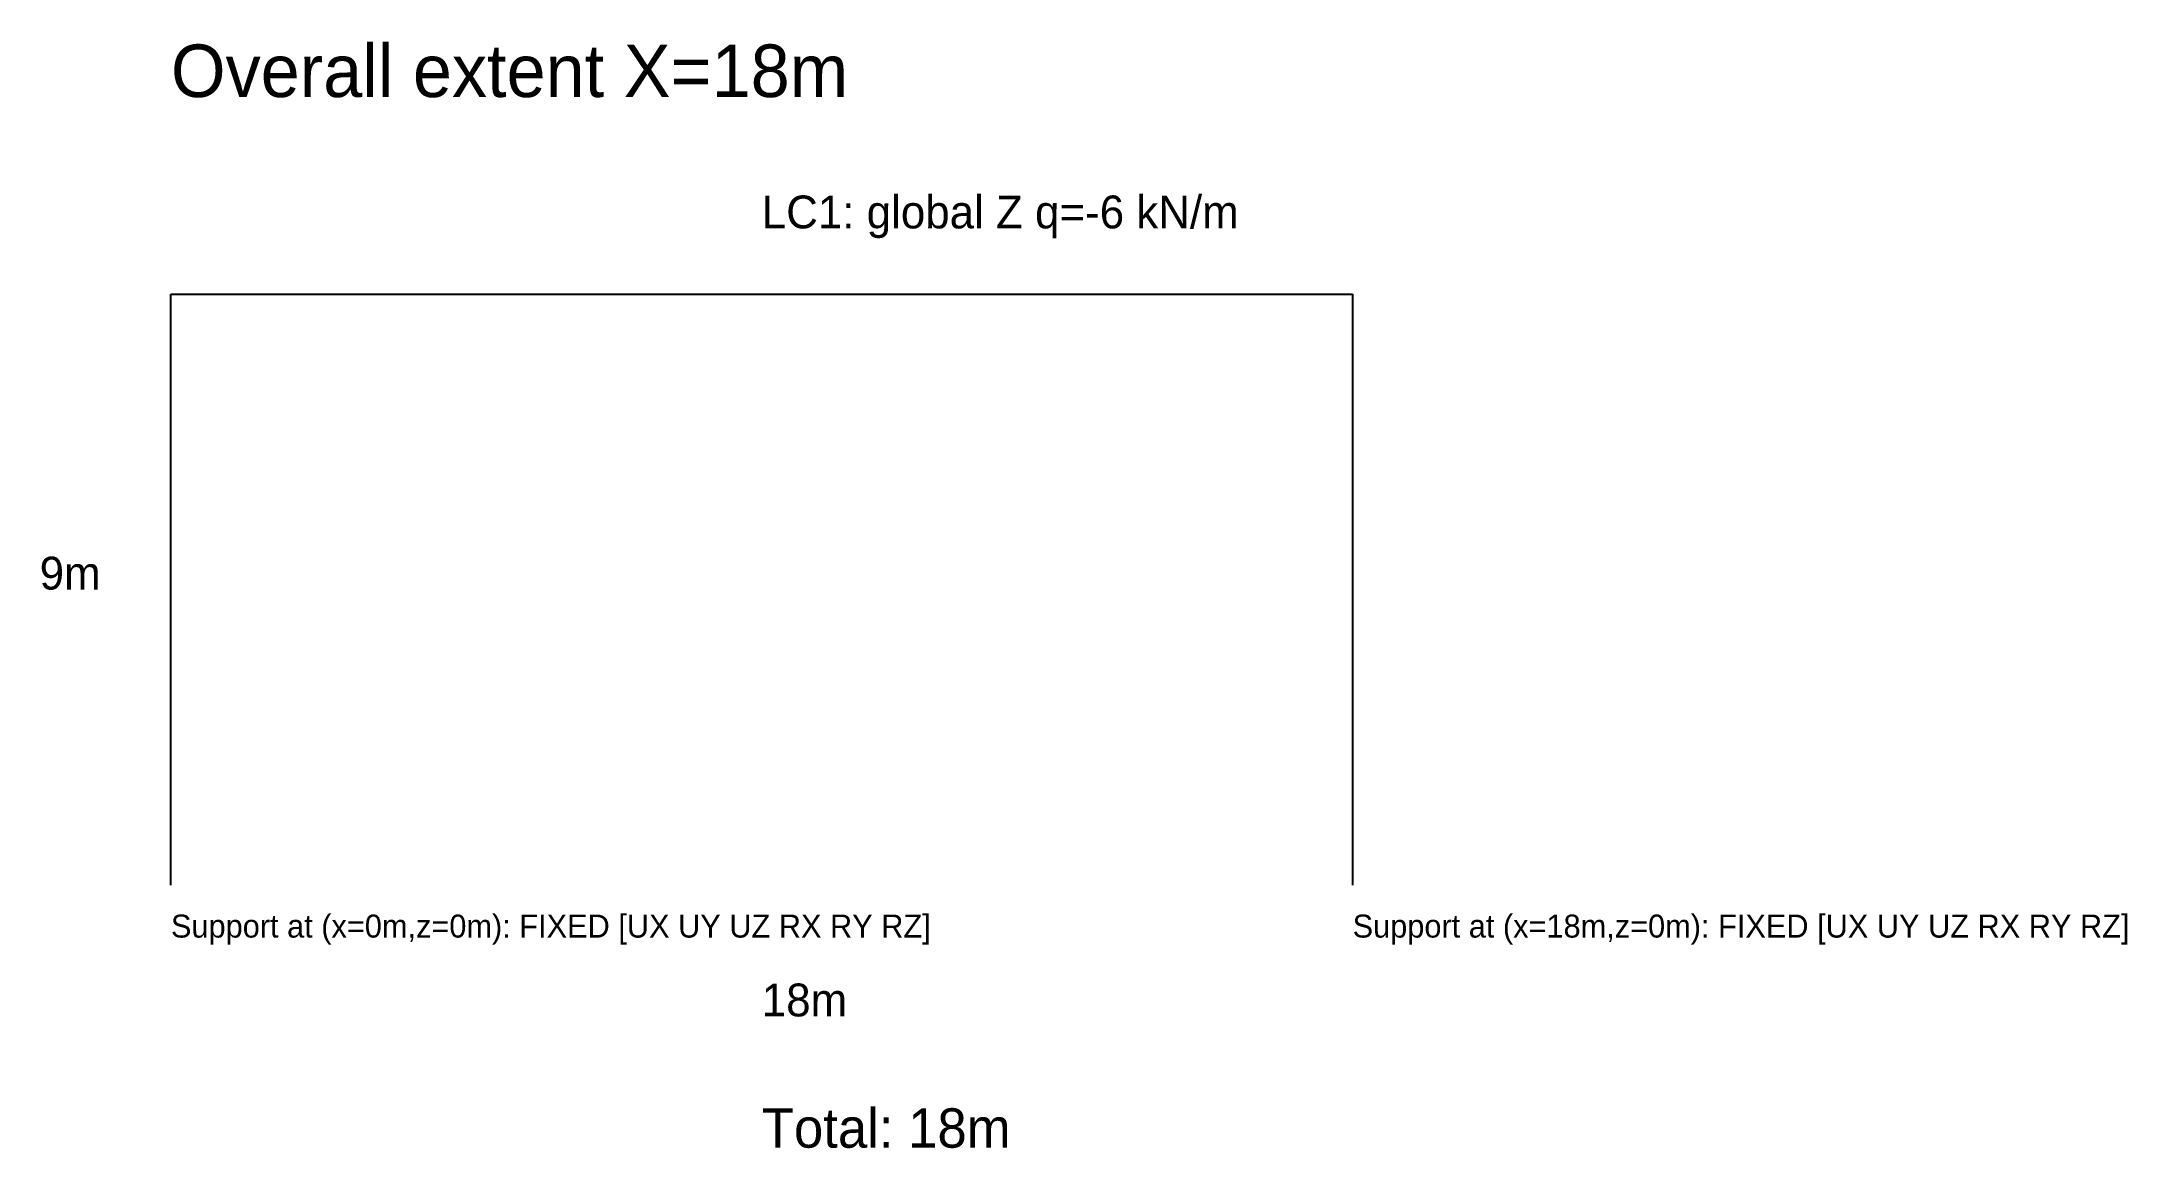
# Model space of a CAD drawing. Header units: metres. Extents: x -2 to 29.8, y -4 to 12.8.
import ezdxf

# ---------------------------------------------------------------- set-up
doc = ezdxf.new("R2010")
doc.units = ezdxf.units.M
for name, color, linetype in [('DIM', 5, 'CONTINUOUS'), ('LOAD', 1, 'CONTINUOUS'), ('STRUCT', 7, 'CONTINUOUS'), ('SUPPORT', 3, 'CONTINUOUS')]:
    doc.layers.add(name, color=color, linetype=linetype)

msp = doc.modelspace()

# ---------------------------------------------------------------- linework, layer by layer
at = {"layer": 'STRUCT'}
for p, q in [((0, 0), (0, 9)), ((0, 9), (18, 9)), ((18, 9), (18, 0))]:
    msp.add_line(p, q, dxfattribs=at)

# ---------------------------------------------------------------- texts
at = {"layer": 'DIM'}
for s, height, p in [('9m', 0.5, (-2, 4.5)), ('18m', 0.5, (9, -2)), ('Total: 18m', 0.6, (9, -4))]:
    msp.add_text(s, height=height, dxfattribs=at).set_placement(p)
at = {"layer": 'LOAD'}
msp.add_text('LC1: global Z q=-6 kN/m', height=0.5, dxfattribs=at).set_placement((9, 10))
at = {"layer": 'SUPPORT'}
for s, p in [('Support at (x=0m,z=0m): FIXED [UX UY UZ RX RY RZ]', (0, -0.8)), ('Support at (x=18m,z=0m): FIXED [UX UY UZ RX RY RZ]', (18, -0.8))]:
    msp.add_text(s, height=0.35, dxfattribs=at).set_placement(p)
at = {"layer": 'TEXT'}
msp.add_text('Overall extent X=18m', height=0.8, dxfattribs=at).set_placement((0, 12))

doc.saveas('drawing.dxf')
